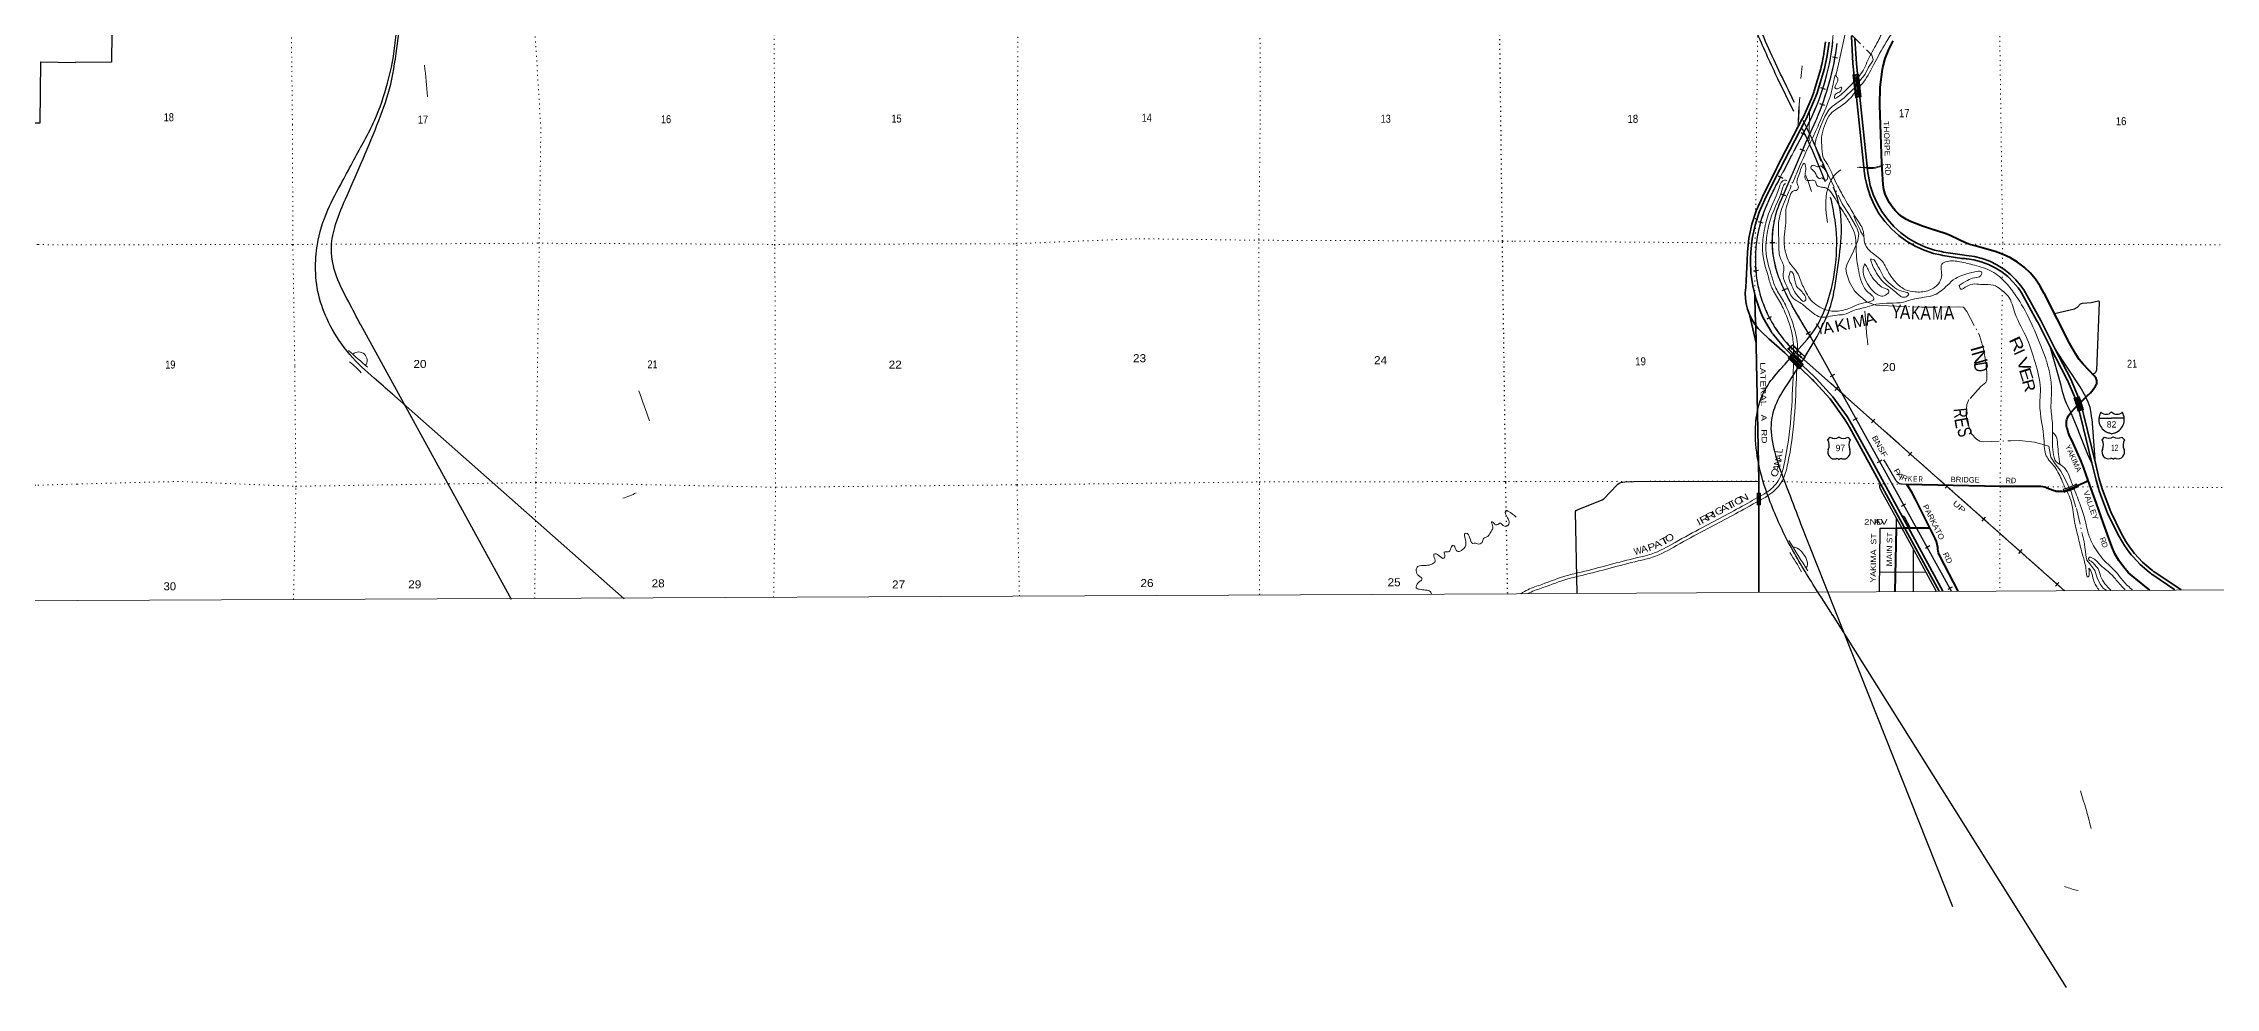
# Model space of a CAD drawing. Header units: feet. Extents: x -6 to 252658, y -374658 to -170635.
# Drawn here: x 93999 to 141672, y -374658 to -353948 of the extents above; entities that cross this region are included whole.
import ezdxf
from ezdxf.enums import TextEntityAlignment as Align

# ---------------------------------------------------------------- set-up
doc = ezdxf.new("R2010")
doc.units = ezdxf.units.FT
doc.header["$LTSCALE"] = 70
doc.header["$PDMODE"] = 32
doc.header["$PDSIZE"] = 35
for name, pattern in [('DOT_DASHED', [7.7, 5, -1.2, 0.3, -1.2]), ('DOTTED', [1.5, 0.3, -1.2]), ('LONG_DASHED', [7.5, 6, -1.5])]:
    doc.linetypes.add(name, pattern=pattern)
for name, color, linetype, lineweight in [('15', 7, 'Continuous', 25), ('16', 7, 'Continuous', 25), ('18', 7, 'Continuous', 35), ('19', 7, 'Continuous', 25), ('20', 7, 'Continuous', 35), ('26', 7, 'Continuous', 40), ('27', 7, 'Continuous', 13), ('29', 7, 'Continuous', 25), ('30', 7, 'Continuous', 13), ('34', 7, 'Continuous', 25), ('39', 7, 'Continuous', 13), ('4', 7, 'Continuous', 13), ('44', 7, 'DOT_DASHED', 13), ('55', 7, 'Continuous', 13), ('56', 7, 'Continuous', 13), ('57', 7, 'Continuous', 13), ('58', 7, 'Continuous', 13), ('6', 7, 'DOTTED', 25), ('61', 7, 'Continuous', 13), ('63', 7, 'Continuous', 25), ('7', 7, 'DOTTED', 13)]:
    doc.layers.add(name, color=color, linetype=linetype, lineweight=lineweight)
doc.layers.add('41', color=7, linetype='Continuous')

msp = doc.modelspace()

# ---------------------------------------------------------------- linework, layer by layer
at = {"layer": '15'}
for p, q in [((139113.58, -362164.32), (139389.99, -362164.32)), ((139386.29, -362032.85), (139389.19, -362029.94)), ((139392.36, -362032.32), (139388.93, -362029.94)), ((139389.99, -362509.9), (139326.1, -362491.94)), ((139389.46, -362510.16), (139453.09, -362491.42))]:
    msp.add_line(p, q, dxfattribs=at)
msp.add_lwpolyline([(139665.35, -362164.32), (139389.46, -362164.32), (139389.99, -362164.32)], dxfattribs=at)
for centre, radius, start, end in [((139416.21, -362199.42), 306.13, 148.44432, 254.43374), ((139267.61, -361916.82), 165.66, 227.34261, 315.81164), ((139511.3, -361916.82), 165.66, 224.18846, 312.69397), ((139362.7, -362199.42), 306.13, 283.08087, 31.6248)]:
    msp.add_arc(centre, radius, start, end, dxfattribs=at)
at = {"layer": '16'}
for p, q in [((133163.92, -362645.93), (133215.23, -362587.17)), ((133406.99, -362581.2), (133406.71, -362581.4)), ((133599.08, -362587.08), (133650.47, -362645.93)), ((139182.97, -362642.29), (139234.28, -362583.53)), ((139426.04, -362577.56), (139425.76, -362577.76)), ((139618.13, -362583.44), (139669.52, -362642.29))]:
    msp.add_line(p, q, dxfattribs=at)
for centre, radius, start, end in [((132970.94, -362756.56), 222.05, 332.97043, 29.75871), ((133306.31, -362429.51), 182.07, 239.97227, 303.45418), ((133508.09, -362430.01), 181.52, 236.33975, 300.08743), ((133508.08, -362429.51), 182.07, 236.54582, 236.59441), ((133843.44, -362756.56), 222.05, 150.24129, 207.02957), ((138989.99, -362752.92), 222.05, 332.97043, 29.75871), ((139325.36, -362425.87), 182.07, 239.97227, 303.45418), ((139527.14, -362426.37), 181.52, 236.33975, 300.08743), ((139527.13, -362425.87), 182.07, 236.54582, 236.59441), ((139862.49, -362752.92), 222.05, 150.24129, 207.02957), ((133310.13, -362911.46), 151.42, 159.09177, 283.81923), ((133504.25, -362911.46), 151.42, 256.18077, 20.90823), ((139329.18, -362907.82), 151.42, 159.09177, 283.81923), ((139523.3, -362907.82), 151.42, 256.18077, 20.90823)]:
    msp.add_arc(centre, radius, start, end, dxfattribs=at)
for centre, major_axis, start_param, end_param in [((133365.47, -363110.28), (-19.56, 51.67), 4.95877769, 6.28318531), ((133448.92, -363110.28), (19.56, 51.67), 0, 1.32637542), ((139384.52, -363106.64), (-19.56, 51.67), 4.95877769, 6.28318531), ((139467.97, -363106.64), (19.56, 51.67), 0, 1.32637542)]:
    msp.add_ellipse(centre, major_axis=major_axis, ratio=0.929097, start_param=start_param, end_param=end_param, dxfattribs=at)
at = {"layer": '18'}
for points in [[(138043.63, -360599.15), (137778.83, -360079.71), (137766.06, -360054.66), (137752.18, -360029.71), (137412.17, -359418.7), (137398.63, -359394.36), (137380.71, -359368.7), (137340.17, -359310.64), (137232.35, -359181.02), (137111.58, -359063.39), (136979.16, -358959.02), (136836.57, -358869.07), (136685.35, -358794.52), (136527.16, -358736.18), (136363.75, -358694.69), (136221.89, -358674.13), (136196.79, -358670.5), (136171.89, -358668.24), (136101.71, -358661.88), (135687.86, -358597.57), (135663.86, -358593.84), (135637.86, -358588.02), (135484.2, -358553.58), (135277.82, -358485.76), (135079.65, -358396.74), (134891.88, -358287.49), (134716.56, -358159.22), (134555.61, -358013.32), (134410.79, -357851.39), (134283.69, -357675.22), (134175.7, -357486.72), (134088, -357287.97), (134021.56, -357081.14), (133982.33, -356893.5), (133977.11, -356868.53), (133972.88, -356843.5), (133965.01, -356796.87), (133790.63, -355131.31), (133713.05, -354390.3), (133678.12, -353790.22)], [(138154.83, -360652.17), (137833.3, -360021.42), (137461.97, -359354.14), (137400.26, -359265.76), (137287.42, -359130.11), (137161.02, -359007), (137022.44, -358897.77), (136873.21, -358803.63), (136714.95, -358725.6), (136549.4, -358664.55), (136378.38, -358621.13), (136203.75, -358595.83), (136109.33, -358587.27), (135703.24, -358524.17), (135678.39, -358520.31), (135653.24, -358514.68), (135503.85, -358481.2), (135304.93, -358415.83), (135113.93, -358330.03), (134932.94, -358224.73), (134763.96, -358101.09), (134608.82, -357960.46), (134469.23, -357804.39), (134346.72, -357634.58), (134242.63, -357452.9), (134158.11, -357261.33), (134094.07, -357061.97), (134051.22, -356857.02), (134039.36, -356786.72), (133865.26, -355123.84), (133787.82, -354384.21), (133756.55, -353846.89)], [(138954.35, -363144.53), (138705.5, -362125.69), (138699.38, -362100.59), (138693.04, -362075.69), (138676.33, -362010.06), (138638.82, -361867.2), (138573.71, -361689.54), (138436.55, -361373.65), (138425.71, -361348.67), (138412.95, -361323.65), (138043.63, -360599.15)], [(139041.61, -363185.71), (138772.32, -362083.15), (138748.72, -361990.43), (138702.69, -361837.84), (138643.98, -361663.31), (138492.84, -361315.22), (138154.83, -360652.17)], [(140775.99, -365933.69), (140291.85, -365604.91), (140266.99, -365588.04), (140241.85, -365569.12), (140212.71, -365547.19), (140015.63, -365377.43), (139860.91, -365213.01), (139837.8, -365188.45), (139817.65, -365163.01), (139735.4, -365059.2), (139656.65, -364935.89), (139640.69, -364910.89), (139626.01, -364885.89), (139533.25, -364727.95), (139300.47, -364254.93), (139127.47, -363784.78), (139118.37, -363760.05), (139110.7, -363734.78), (139048.2, -363528.8), (138954.35, -363144.53)], [(140917.91, -365932.81), (140336.35, -365544.26), (140311.47, -365527.65), (140286.35, -365508.75), (140258.61, -365487.88), (140067.49, -365323.25), (139894.62, -365139.54), (139796.41, -365015.57), (139705.92, -364873.89), (139598.72, -364691.35), (139369.41, -364225.38), (139190.06, -363738), (139120.57, -363509), (139041.61, -363185.71)]]:
    msp.add_lwpolyline(points, dxfattribs=at)
at = {"layer": '19'}
for points in [[(138496.73, -362040.77), (138495.02, -362037.31), (138399.54, -361843.95), (138368.95, -361770.94), (138316.25, -361611.73), (138280.47, -361447.88), (138056.65, -360649.15), (138043.63, -360599.15)], [(138827.51, -361706.55), (138824.77, -361700.59), (138701.35, -361483.24), (138160.84, -360661.3), (138154.83, -360652.17)], [(139041.61, -363185.71), (139039.44, -363159.14), (138959.77, -362182.75), (138959.58, -362179.79), (138944.94, -362055.34), (138917.36, -361933.1), (138877.16, -361814.42), (138827.51, -361706.55)], [(138954.35, -363144.53), (138929.91, -363094.53), (138869.35, -362967.79), (138680.19, -362489.08), (138657.72, -362424.75), (138509.85, -362072.06), (138496.73, -362040.77)]]:
    msp.add_lwpolyline(points, dxfattribs=at)
at = {"layer": '20'}
for p, q in [((134930.14, -364576.48), (134131.61, -363113.34)), ((135687.61, -365964.31), (134930.14, -364576.48))]:
    msp.add_line(p, q, dxfattribs=at)
for points in [[(131634.85, -360200.37), (131632.98, -360198.4), (131558.55, -360102.87), (131494.5, -360000.09), (131441.55, -359891.17), (131400.28, -359777.31), (131371.13, -359659.76), (131354.43, -359539.81), (131350.36, -359418.77), (131358.96, -359297.97), (131391.12, -358700.4), (131395.23, -358525.39), (131427.79, -358217.69), (131492.34, -357915.08), (131588.17, -357620.88), (131702.69, -357364.15), (131714.26, -357338.22), (131726.17, -357314.15), (132027.47, -356705.15), (132051.74, -356658.3), (132053.38, -356655.15), (132593.45, -355618.61), (132606.46, -355593.64), (132617.59, -355568.61), (132802.47, -355153.05), (132844.34, -355038.35), (132853.67, -355012.81), (132861.42, -354988.35), (133004.98, -354504.05), (133012.88, -354477.4), (133017.82, -354454.05), (133027.39, -354408.87), (133067.67, -354218.66), (133072.98, -354193.59), (133076.59, -354168.66), (133113.51, -353913.65)], [(134131.61, -363113.34), (133689.66, -362303.55), (133583.65, -362133.14), (133268.19, -361699.03), (132909.07, -361300.28), (132871.08, -361262.6), (132606.68, -361009.66), (132199.81, -360611.29), (131980.24, -360347.51), (131959.46, -360322.54), (131936.24, -360293.84), (131908.87, -360254.71), (131802.88, -360071.09), (131730.96, -359935.84), (131678.62, -359814.05), (131581.92, -359545.42), (131513.82, -359268.16), (131475.08, -358985.3), (131466.9, -358724.94), (131466.12, -358699.94), (131466.71, -358674.94), (131470.13, -358529.36), (131501.86, -358229.48), (131564.77, -357934.55), (131658.17, -357647.81), (131781.02, -357372.41), (132103.3, -356721.02), (132106.98, -356714.58), (132660.28, -355652.64), (132673.34, -355627.57), (132684.43, -355602.64), (132872.5, -355179.9), (132924.33, -355037.94), (132927.39, -355029.31), (133085.9, -354494.59), (133146.53, -354208.28), (133188.2, -353920.5)], [(135602.42, -365964.81), (133637.47, -362364.48), (133624.77, -362341.2), (133608.15, -362314.48), (133520.76, -362173.99), (133209.91, -361746.24), (132878.56, -361378.32), (132856.05, -361353.34), (132831.04, -361328.52), (132818.75, -361316.33), (132555.47, -361064.47), (132216.1, -360737.18), (131870.61, -360425.12), (131703.21, -360272.52), (131634.85, -360200.37)]]:
    msp.add_lwpolyline(points, dxfattribs=at)
at = {"layer": '26', "lineweight": 35}
msp.add_line((131589.05, -360519.5), (131441.55, -359891.17), dxfattribs=at)
at = {"layer": '26'}
for p, q in [((134641.96, -365972.17), (134665.44, -364577.12)), ((134665.44, -364577.12), (134844.82, -364576.68)), ((134844.82, -364576.68), (134930.14, -364576.48))]:
    msp.add_line(p, q, dxfattribs=at)
for points in [[(138827.51, -361706.55), (138863.41, -361672.97), (138929.47, -361609.11), (138988.49, -361538.69), (139039.83, -361462.49), (139053.62, -361438.68), (139057.76, -361429.41), (139063.18, -361413.9), (139066.94, -361397.91), (139069.01, -361381.61), (139069.37, -361365.18), (139068, -361348.81), (139064.94, -361332.66), (139060.2, -361316.93), (139053.84, -361301.78), (139052.25, -361298.88), (139036.59, -361273.9), (139013.1, -361248.88), (138762.4, -360981.8), (138678.59, -360881.32), (138601.56, -360767.06), (138468.7, -360525.45), (137924.47, -359457), (137911.7, -359429.68), (137824.82, -359270), (137721.72, -359120.28), (137603.54, -358982.15), (137471.56, -358857.13), (137327.24, -358746.59), (137172.15, -358651.74), (137008.01, -358573.63), (136836.59, -358513.1), (136393.61, -358387.61), (136280.33, -358358.5), (136167.17, -358316.61), (136059.02, -358263.12), (136043.42, -358254.5), (135831.49, -358152.59), (135739.77, -358116.16), (135412.28, -358011.04), (135242.34, -357958.4), (134974.05, -357849.72), (134885.51, -357806.13), (134796.38, -357750.38), (134713.57, -357685.62), (134637.98, -357612.56), (134570.44, -357532), (134511.69, -357444.82), (134462.38, -357351.98), (134423.04, -357254.49), (134394.11, -357153.42), (134375.9, -357049.88), (134345.91, -356581.54), (134302.35, -355304.05), (134312.35, -354904.81), (134363.44, -354512.06), (134370.1, -354478.61), (134423.86, -354274.45), (134498.66, -354077.03), (134593.69, -353888.51)], [(138671.11, -361854.98), (138720.96, -361805.96), (138827.51, -361706.55)], [(138878.62, -363537.09), (138771.83, -363240.23), (138723.09, -363109.55), (138517.39, -362653.76), (138472.53, -362566.21), (138437.06, -362474.44), (138411.38, -362379.48), (138410.28, -362374.27), (138402.62, -362339.95), (138398.59, -362305.02), (138398.24, -362269.86), (138401.56, -362234.86), (138408.52, -362200.39), (138419.05, -362166.84), (138426.5, -362148.51), (138437.69, -362124.68), (138451.31, -362102.15), (138462.55, -362087.31), (138496.73, -362040.77)], [(138496.73, -362040.77), (138510.23, -362027.82), (138671.11, -361854.98)], [(135400.37, -364575.33), (135083.27, -363945.47), (135004.99, -363792), (134911.11, -363647.55), (134910.64, -363646.92), (134891.3, -363620.87)], [(138298.88, -363773.33), (138289.31, -363774.79), (138249.91, -363778.21), (138210.37, -363777.5), (138171.13, -363772.66), (138157.6, -363769.53), (138132.66, -363763.75), (138107.6, -363753.98), (137969.95, -363700.27), (137962.14, -363697.1), (137921.22, -363683.42), (137879.1, -363674.09), (137836.23, -363669.22), (137793.09, -363668.86), (136941.5, -363665.55), (134891.3, -363620.87)], [(138298.89, -363773.35), (138352.53, -363758.2), (138475.08, -363715.02), (138643.2, -363641.37), (138659.42, -363634.19), (138850.54, -363549.52), (138878.62, -363537.09)], [(140227.81, -365937.04), (139882.3, -365666.13), (139763.91, -365558.08), (139649.72, -365430.38), (139549.49, -365291.45), (139464.34, -365142.81), (139395.19, -364986.08), (139212.29, -364479.29), (139059.52, -364039.99), (138878.62, -363537.09)], [(134930.14, -364576.48), (135370.67, -364575.4), (135400.37, -364575.33)], [(136020.39, -365962.34), (135620.05, -365190.93), (135606.97, -365163.82), (135592.34, -365124.86), (135581.85, -365084.57), (135575.64, -365043.41), (135573.76, -365001.83), (135562.46, -364936.18), (135544.19, -364871.35), (135519.25, -364808.79), (135487.9, -364749.19), (135400.37, -364575.33)]]:
    msp.add_lwpolyline(points, dxfattribs=at)
at = {"layer": '26', "lineweight": 35}
for points in [[(131579.78, -360130.12), (131570.65, -359898.66), (131561.88, -359463.81)], [(131646.3, -365987.84), (131645.57, -363813), (131645.49, -363539.24), (131590.2, -360575.54), (131588.89, -360519.5), (131579.78, -360130.12)]]:
    msp.add_lwpolyline(points, dxfattribs=at)
at = {"layer": '29'}
for p, q in [((134665.44, -364577.12), (134668.94, -364369.33)), ((135545.72, -365967.22), (134782.8, -364576.83)), ((135045.58, -365969.96), (135042.6, -365050.31)), ((134299.83, -365549.09), (135308.66, -365535.19))]:
    msp.add_line(p, q, dxfattribs=at)
for points in [[(103268.82, -344780.93), (103289.59, -347139.49), (103275.01, -347226.71), (103192.99, -347480.13), (103085.97, -347797.97), (103063.77, -347939.98), (103076.25, -348058.2), (103160.8, -348440.94), (103401.29, -349521.33), (103414.66, -349723.17), (103442.77, -350450.93), (103455.19, -353074.23), (97960.61, -353101.17), (95504.28, -353091.43), (95491.37, -354361), (94699.68, -354362.88)], [(88636.32, -355689.11), (93924.27, -355686.02), (93942.47, -354353.69), (94699.68, -354362.88)], [(138136.64, -359873.55), (138578.6, -359769.57), (138638.37, -359732.36), (138704.41, -359662.35), (138752.71, -359645.42), (138939.62, -359628.66), (139100.42, -359590.04), (139109.45, -359595.08), (139118.6, -359631.69), (139056.67, -361114.37), (139036.27, -361164.62), (139013.51, -361184.17), (138974.52, -361207.78)], [(134891.3, -363620.87), (134796.51, -363618.8), (134772.54, -363618.28), (134746.51, -363609.67), (134735.65, -363605.21), (134718.24, -363595.83), (134701.91, -363584.67), (134686.83, -363571.87), (134673.18, -363557.57), (134661.09, -363541.92), (134440.69, -363161.77), (134423.95, -363134.56), (134403.54, -363101.13), (134391.81, -363083.52)], [(127661.88, -366010.4), (127624.88, -364211.47), (127636.56, -364195.01), (127682.69, -364171.12), (128206.1, -363961.96), (128242.56, -363937.62), (128270, -363914.74), (128379.19, -363794.96), (128556.19, -363615.95), (128583.29, -363594.42), (128617.6, -363580.7), (128704.49, -363562.39), (128903.45, -363555.53), (131645.69, -363549.82)], [(134782.8, -364576.83), (134339.1, -363768.19), (134307.81, -363705.59), (134301.95, -363684.07), (134299.99, -363662.55), (134312.3, -363600.96)], [(134293.66, -365972.5), (134313.98, -364577.98), (134665.44, -364577.12)], [(134782.71, -364306.35), (134821.02, -364314.04), (134829.82, -364319.91), (134836.61, -364327.42), (134971.22, -364576.38)]]:
    msp.add_lwpolyline(points, dxfattribs=at)
at = {"layer": '34'}
for p, q in [((133374.15, -354266.88), (133265.19, -354247.84)), ((133093.44, -355310.01), (132989.33, -355272.67)), ((132655.55, -356306.85), (132553.82, -356263.41)), ((132236.86, -357293.94), (132135.14, -357250.5)), ((131998.41, -358319.85), (131887.82, -358321.64)), ((132255.29, -359328.2), (132155.2, -359375.26)), ((104273.07, -366147.64), (100963.73, -360123.58)), ((132780.06, -360271.01), (132685.83, -360328.93)), ((133306.91, -361207.55), (133210.14, -361261.12)), ((101641.97, -361627.99), (106746.49, -366128.63)), ((133805.08, -362166.6), (133708.3, -362220.17)), ((134343.99, -363090.85), (134247.22, -363144.42)), ((134867.8, -364052.66), (134771.03, -364106.23)), ((135908.01, -372887.13), (132572.72, -364486.74)), ((135399.14, -364969.91), (135302.37, -365023.48)), ((135889.48, -365872.23), (135792.71, -365925.8)), ((133256.7, -366477.37), (138393.86, -374657.54))]:
    msp.add_line(p, q, dxfattribs=at)
at = {"layer": '34', "lineweight": 13}
for p, q in [((132137.05, -357384.79), (132625.23, -356241.61)), ((135874.49, -365961.7), (132788.44, -360386.8))]:
    msp.add_line(p, q, dxfattribs=at)
at = {"layer": '34'}
msp.add_lwpolyline([(135875.35, -365963.22), (132787.48, -360387.36), (132664.04, -360186.55), (132528.91, -359955), (132482.6, -359878.52), (132430.89, -359790.62), (132380.54, -359701.45), (132332.06, -359610.77), (132284.9, -359520.12), (132239.33, -359428.73), (132195.66, -359335.83), (132180.59, -359303.96), (132160.58, -359259.95), (132141.44, -359216.01), (132123.02, -359171.57), (132105.61, -359126.59), (132088.79, -359081.73), (132072.7, -359036.4), (132057.61, -358990.51), (132043.12, -358944.75), (132029.43, -358898.78), (132016.73, -358852.25), (132014.19, -358842.59), (132004.8, -358804.91), (131996.18, -358767.37), (131987.98, -358729.66), (131980.58, -358691.57), (131973.98, -358653.64), (131967.98, -358615.46), (131962.47, -358577.29), (131957.78, -358538.77), (131953.67, -358500.47), (131950.37, -358461.83), (131947.66, -358423.41), (131945.55, -358384.72), (131944.23, -358346.18), (131943.61, -358307.59), (131943.47, -358269.01), (131944.25, -358230.28), (131945.52, -358191.58), (131947.57, -358153.02), (131950.11, -358114.49), (131953.64, -358076.01), (131957.67, -358037.55), (131962.28, -357999.32), (131967.6, -357961.04), (131973.69, -357922.89), (131980.48, -357884.69), (131987.65, -357846.8), (131995.81, -357808.95), (132004.56, -357771.35), (132013.79, -357733.76), (132023.71, -357696.61), (132034.51, -357659.31), (132045.7, -357622.32), (132057.76, -357585.69), (132070.12, -357549.17), (132083.45, -357512.69), (132097.27, -357476.74), (132111.66, -357441.03), (132126.76, -357405.24), (132136.04, -357384.36), (132624.22, -356241.16), (132682.35, -356119.72), (132791.69, -355884.21), (132896.14, -355644.98), (132917.03, -355597.63), (132958.42, -355498.73), (132997.88, -355399.51), (133036.53, -355299.2), (133072.73, -355198.3), (133107, -355097.11), (133139.91, -354994.53), (133170.63, -354892.18), (133200.24, -354789.27), (133227.69, -354685.24), (133252.92, -354581.46), (133276.53, -354476.83), (133298.76, -354372.19), (133318.8, -354266.41), (133337.19, -354161.17), (133353.4, -354054.79), (133367.94, -353948.94), (133368.1, -353947.74)], dxfattribs=at)
at = {"layer": '34', "lineweight": 13}
msp.add_lwpolyline([(132390.55, -360655.94), (132445.56, -360713.81), (138359.47, -365956.5)], dxfattribs=at)
for centre, radius, start, end in [((128020.34, -353334.44), 5276.49, 330.41722, 5.61105), ((127275.9, -353167.89), 6143.02, 336.21481, 352.70556), ((-187173.67, -189860.02), 360337.76, 332.37094, 332.55487), ((119192.58, -349754.92), 14916.88, 334.2239, 336.74101), ((136846.35, -359608.08), 5455.17, 151.02012, 158.06361), ((134157.44, -358287.43), 2212.85, 155.9264, 194.78009), ((134575.5, -358686.27), 3004.37, 158.19217, 189.12151), ((134679.41, -358141.91), 2754.69, 194.93721, 205.67344), ((134294.65, -358708.46), 2723.65, 189.59718, 225.64527), ((137518.62, -356870.13), 5865.2, 204.85446, 211.72644), ((145805.09, -352308.65), 15319.58, 209.9395, 211.82379)]:
    msp.add_arc(centre, radius, start, end, dxfattribs=at)
at = {"layer": '34', "linetype": 'DOTTED', "lineweight": 100}
for centre, radius, start, end in [((134346.69, -358759.9), 2724.3, 222.51871, 230.98955), ((133497.56, -359642.23), 1503.19, 221.35442, 232.01239)]:
    msp.add_arc(centre, radius, start, end, dxfattribs=at)
at = {"layer": '34', "lineweight": 13}
for centre, major_axis, ratio, start_param, end_param in [((110316.55, -350086.67), (9106.77, -11045.03), 0.999794, 4.85628498, 4.89524204), ((100913.55, -360903.17), (120.11, -145.63), 0.999794, 0.22707126, 3.17548588), ((141956.83, -361245.47), (11827.87, -16647.62), 0.491727, 4.5819947, 4.62095327), ((132523.48, -365227.72), (156, -219.53), 0.491718, 6.23603805, 9.18444971)]:
    msp.add_ellipse(centre, major_axis=major_axis, ratio=ratio, start_param=start_param, end_param=end_param, dxfattribs=at)
at = {"layer": '34'}
for points in [[(132417.7, -355443.38), (132095.59, -354787.83), (131649.93, -353807.73), (131317.81, -352992.22), (130992.51, -352067.65), (130690.54, -351085.73)], [(132429.99, -355243.56), (132164.48, -354696.9), (131595.91, -353423.62), (131235.14, -352355.96), (130901.01, -351167.33)], [(100963.73, -360123.58), (100698.91, -359618.45), (100398.72, -358965.19), (100319.55, -358408.17), (100411.15, -357921.78), (100663.45, -357281.41), (101014.32, -356475.59), (101360.86, -355635.7), (101621.77, -354840.74), (101767.67, -353946.55), (101859.63, -353060.86), (101687.6, -352197.7), (101683.34, -352191.19)], [(101660.1, -361639.86), (101258.64, -361292.51), (100723.49, -360769.85), (100293.34, -360131.85), (100059.79, -359544.17), (99971.96, -358915), (100010.91, -358360.89), (100240.09, -357600.36), (100556.59, -356977.44), (100814.4, -356499.52), (101262.82, -355638.62), (101551.5, -354817.32), (101726.98, -353872.69), (101728.62, -352961.77), (101622.54, -352462.29)], [(133168.5, -356840.38), (132738.04, -355877.79), (132619.81, -355634.37)], [(133112.85, -356984.98), (132622.07, -355859.33), (132601.27, -355817.01)], [(133274.94, -366502.32), (132870.91, -365865.56), (132332.25, -364957.29), (131898.94, -364009.98), (131663.3, -363255.08), (131574.06, -362564.23), (131612.37, -362039.94), (131841.55, -361447.45), (132158.72, -361055.35), (132417.1, -360765.36), (132866.49, -360231.41), (133155.39, -359621.4), (133330.31, -358806.5), (133330.57, -357899.46), (133223.19, -357324.71)], [(132572.72, -364486.74), (132305.79, -363791.51), (132003.07, -362923.01), (131922.65, -362310.36), (132013.98, -361891.69), (132266.59, -361435.74), (132618, -360886.13), (132965.02, -360299.43), (133226.04, -359695.58), (133371.32, -358909.58), (133462.4, -358093.04), (133288.17, -357107.98), (133283.89, -357098.4)]]:
    msp.add_spline(points, degree=3, dxfattribs=at)
at = {"layer": '39'}
for p, q in [((133351.61, -354673), (133339.37, -354653.62)), ((132344.53, -357065), (132358.34, -357076.13)), ((132374.09, -357000.49), (132387.16, -357010.11)), ((132408.82, -360570.19), (132409.73, -360967.92)), ((132495.9, -360660.99), (132482.36, -361034.77))]:
    msp.add_line(p, q, dxfattribs=at)
msp.add_lwpolyline([(133675.7, -353133.62), (133395.72, -354398.83), (133339.37, -354653.62)], dxfattribs=at)
for points in [[(134431.06, -353529.93), (134405.36, -353589.39), (134263.37, -353897.98), (134061.72, -354271.36), (133881.96, -354622.46), (133725.88, -354796.7)], [(134678.08, -353581.02), (134477.71, -353861.98), (134196.82, -354362.61), (133941.51, -354798.73), (133753.61, -355024.52)], [(133338.52, -354652.28), (133336.61, -354649.26), (133301.12, -354727.91), (133225.57, -355068.07), (132974.81, -355694.96), (132862.59, -355942.61), (132548.66, -356628.01), (132430.64, -356910.49), (132387.16, -357010.11)], [(133726.12, -354796.39), (133675.17, -354853.26), (133517.94, -355009.3), (133372.45, -355127.07), (133312.49, -355153.7), (133308.13, -355109.54), (133375.72, -355032.62), (133447.54, -354983.79), (133463, -354909.33), (133377, -354940.2), (133326.8, -354932.6), (133352.02, -354823.9), (133383.32, -354723.18), (133351.61, -354673)], [(133753.61, -355024.52), (133633.56, -355173.04), (133368.38, -355374.2), (133216.9, -355496.04), (133108.17, -355697.87), (133035.77, -355929.52), (133032.34, -356259.01), (133074.19, -356479.63), (133161.48, -356611.47), (133271.59, -356841.54), (133363.46, -357045.66), (133518.12, -357329.6), (133841.26, -357867.21), (133922.62, -358011.15), (133951.74, -358143.49), (133967.09, -358310.1), (134078.83, -358491.95), (134191.89, -358585.39), (134337.26, -358706.69), (134485.61, -358952.5), (134662.04, -359198.08), (134869.83, -359350.98), (135068.76, -359397.48), (135353.37, -359370.92), (135590.85, -359218.21), (135659.82, -359060.92), (135648.59, -358908.34), (135663.7, -358789.68), (135777.55, -358728.44), (136060.44, -358738.05), (136381.93, -358811.62), (136762.1, -358948.98), (137072.98, -359203.44), (137289.78, -359480.81), (137846.13, -360599.01), (137956.8, -360899.39), (138025.04, -361159.96), (138071.92, -361511.12), (138059.25, -361941.14), (138092.32, -362320.54), (138091.17, -362684.16), (138105, -362913.06), (138176.88, -363127.39), (138318.06, -363226.62), (138511.36, -363576.52), (138537.71, -363644.98)], [(132517.39, -357091.11), (132484.48, -356986.93), (132525.44, -356839.93), (132584.24, -356664.65), (132645.72, -356575.73), (132672.3, -356639.78), (132665.46, -356790.51), (132682.67, -356939.02), (132811.12, -356949.97), (132889.5, -356969.38), (132910.12, -357041.53), (132990.77, -357095.07), (133095.19, -357110.25), (133181.8, -357155.71), (133291.25, -357301.41), (133413.13, -357497.24), (133530.93, -357683.05), (133677.43, -357948.98), (133761.32, -358159.19), (133781.14, -358384.02), (133788.6, -358568.78), (133818.72, -358827.67), (133864.66, -359058.3), (133950.68, -359284.56), (134039.85, -359402.32), (134136.75, -359481.84), (134169.25, -359533.8), (133907.4, -359648.55), (133693.45, -359732.76), (133385.23, -359817.78), (133120.27, -359791.93), (132943.07, -359703.06), (132791.65, -359577.8), (132692.15, -359421.96), (132565.67, -359151.85), (132483.99, -358967.73), (132342.21, -358792.17), (132254.46, -358600.06), (132204.16, -358325.28), (132220.17, -358065.99), (132242.28, -357816.69), (132240.49, -357587.69), (132308.95, -357366.12), (132429.79, -357174.23), (132469.88, -357171.88), (132517.39, -357091.11)], [(132260.49, -356954.39), (132227.41, -356944.95), (132163.44, -356971.62), (132100.21, -357092.7), (131799.53, -357882.78), (131757.18, -358108.14), (131726.08, -358490.11), (131848.77, -359043.51), (131935.09, -359307.94), (132099.83, -359597.82), (132252.81, -359921.95), (132363.73, -360254.47), (132408.82, -360570.19)], [(132237.71, -357025.88), (132232.06, -357024.27), (132217.36, -357030.4), (132168.73, -357123.5), (131872, -357903.21), (131831.61, -358118.14), (131801.75, -358484.92), (131921.2, -359023.71), (132004.04, -359277.47), (132166.44, -359563.24), (132322.54, -359893.98), (132437.02, -360237.16), (132496.23, -360651.78), (132495.9, -360660.99)], [(133005.18, -356630.89), (132927.13, -356653.66), (132866.73, -356624.05), (132814.62, -356628.51), (132786.81, -356662.91), (132831.43, -356726.81), (132886.04, -356784.59), (132926.85, -356872.64), (132993.35, -356912.24), (133029.34, -356897.87), (133097.88, -356941.47), (133145.97, -356935.03), (133157.72, -356898.77), (133153.06, -356816.45), (133124.44, -356748.39), (133077.84, -356688.52), (133005.18, -356630.89)], [(132358.34, -357076.13), (132324.23, -357154.27), (132146.23, -357585.73), (132082.26, -357872.31), (132087.85, -358328.29), (132114.32, -358633.41), (132198.46, -358875.77), (132179.73, -359044.68), (132263.77, -359274.98), (132412.34, -359548.92), (132521.17, -359614.28), (132729.01, -359773.2), (133047.34, -359955.28), (133159.58, -359944.27), (133369.88, -359906.3), (133516.2, -359892.99), (133708.12, -359812.99), (134028.37, -359727.86), (134222.47, -359669.94), (134821.8, -359620.59), (135041.91, -359554.41), (135496.51, -359464.11), (135787.67, -359250.67), (135961.01, -359102.52), (136122.89, -359028.81), (136321.02, -358972.86), (136539.7, -358979.02), (136520.13, -359041.46), (136380.08, -359086.86), (136226.09, -359144.44), (136044.45, -359256.49)], [(132345.39, -358940.8), (132306.41, -359085.77), (132353.61, -359221.97), (132431.12, -359386.04), (132546.64, -359537.72), (132637.43, -359605.24), (132677.26, -359568.74), (132636.21, -359450.57), (132551.17, -359348.84), (132476.38, -359275.16), (132447.54, -359178.98), (132414.35, -359038.64), (132373.62, -358960.64), (132345.39, -358940.8)], [(133968.79, -358782.18), (133935.66, -358905.01), (133981.49, -359121.58), (134091.27, -359309.47), (134238.77, -359446.81), (134339.38, -359488.13), (134457.43, -359450.96), (134502.99, -359378.24), (134386.13, -359310.95), (134259.03, -359217.62), (134137.59, -359078.04), (134066.42, -358954.1), (134023.56, -358860.05), (133989.05, -358808.12), (133968.79, -358782.18)], [(134096.35, -358678.63), (134131.31, -358788.81), (134233.14, -358984.81), (134348.73, -359146.54), (134576.9, -359339.44), (134730.37, -359470.71), (134800.89, -359512.29), (134905.03, -359491.3), (134936.77, -359446.83), (134832.04, -359391.48), (134673.15, -359336.6), (134503.59, -359199.45), (134394.36, -359081.86), (134302.72, -358905.87), (134221.39, -358765.94), (134160.57, -358684.1), (134096.35, -358678.63)], [(136044.45, -359256.49), (136081.18, -359336.53), (136217.04, -359269.07), (136557.76, -359236), (136792.54, -359250.05), (136965.82, -359349), (137119.38, -359492.32), (137268.68, -359858.67), (137537.98, -360436.93), (137712.49, -360949.71), (137827.24, -361513.23), (137815.82, -361846.8), (137906.48, -362663.65), (137955.18, -362990.69), (138141.65, -363238.19), (138304.54, -363548.16), (138376.61, -363707.89)], [(132409.73, -360967.92), (132402.91, -361156.14), (132209.93, -363144.61), (132072.63, -363539.54), (131801.95, -363807.05), (131604.88, -363918.34)], [(132482.36, -361034.77), (132477.78, -361161.12), (132283.71, -363160.77), (132137.75, -363580.63), (131847.55, -363867.43), (131607.81, -364002.82)], [(138098.97, -362479.61), (138174.52, -362570.94), (138205.91, -362737.41), (138253.48, -363177.75)], [(138566.98, -363717.79), (138707.92, -364087.1), (138814.93, -364431.71), (138889.51, -364734.41), (138993.61, -364964.54), (139251.07, -365311.88), (139491.6, -365546.86), (139647.6, -365744.4), (139851.74, -365940.43)], [(126321.37, -364337.83), (126142.2, -364205.7), (126095.96, -364192.03), (126082.27, -364232.33), (126133.42, -364350.46), (126164.55, -364472.77), (126116.99, -364539.49), (126012.35, -364498.18), (125953.94, -364468.53), (125920.1, -364498.96), (125868.02, -364505.43), (125817.47, -364457.63), (125781.24, -364441.86), (125783.4, -364459.93), (125808.48, -364578.27), (125755.18, -364677.19), (125699.74, -364760.05), (125605.9, -364809.07), (125574.54, -364893.73), (125474.53, -364924.72), (125430.27, -364909.02), (125372.15, -364913.54), (125304.98, -364797.55), (125225.85, -364691.72), (125203.83, -364695.93), (125204.86, -364816.49), (125200.35, -364991.35), (125146.71, -365050.08), (125042.77, -365091.15), (124998.31, -365051.34), (124939.36, -364959.4), (124915.4, -364971.66), (124881.93, -365044.29), (124836.27, -365098.93), (124740.05, -365103.76), (124756.92, -365200.08), (124733.2, -365240.47), (124632.45, -365185.06), (124515.85, -365151.88), (124514.19, -365192.09), (124545.25, -365306.36), (124469.57, -365367.29), (124347.5, -365398.47), (124161.21, -365424.16), (124129.64, -365484.71), (124156.71, -365601.03), (124215.26, -365646.75), (124255.77, -365692.63), (124210.09, -365745.26), (124134.7, -365840.35), (124125.07, -365886.65), (124199.56, -365920.18), (124326.05, -365937.19), (124410.42, -365952.55), (124446.81, -365986.4), (124460.14, -366027.95)], [(131604.88, -363918.34), (131404.57, -364031.45), (130413.91, -364564.31), (129808.75, -364892.95), (129287.26, -365148.56), (128983.01, -365227.52), (127747.94, -365543.51), (127437.66, -365620.51), (126883.59, -365814.12), (126579.64, -365931.24), (126425.88, -366017.82)], [(131607.81, -364002.82), (131440.78, -364097.14), (130449.57, -364630.29), (129843.17, -364959.61), (129313.45, -365219.25), (129001.73, -365300.15), (127766.27, -365616.24), (127459.11, -365692.46), (126909.45, -365884.53), (126611.67, -365999.27), (126579.45, -366016.22)], [(138412.26, -363779.28), (138492.34, -363964.4), (138567.86, -364385.62), (138653.09, -364766.58), (138752.47, -365161.48), (138820.91, -365448.17), (138876.64, -365648.58), (138896.38, -365608.23), (138893.19, -365457.59), (138935.8, -365519.5), (138991.46, -365711.88), (139048.64, -365841.97), (139118.19, -365945.36)], [(139374.25, -365943.1), (139244.89, -365802.11), (139149.31, -365634.18), (139093.89, -365473.94), (139029.08, -365394.15), (138938.12, -365304.53), (138883.64, -365262.81), (138895.38, -365226.55), (138957.59, -365230.03), (139137.32, -365385.18), (139331.14, -365546.23), (139490.94, -365717.62), (139689.34, -365941.2)]]:
    msp.add_spline(points, degree=3, dxfattribs=at)
at = {"layer": '4'}
msp.add_lwpolyline([(0, -183308.59), (31331.08, -183287.03), (62662.1, -183222.4), (93993, -183114.66), (125323.73, -182963.82), (156654.22, -182769.89), (187984.4, -182532.85), (219314.24, -182252.73), (250643.68, -181929.51), (252658.04, -364975.08), (221076.83, -365300.9), (189495.2, -365583.27), (157911.89, -365844.7), (126330.92, -366017.71), (94748.41, -366169.75), (63165.7, -366278.36), (31582.88, -366343.53), (0, -366365.25)], close=True, dxfattribs=at)
at = {"layer": '44'}
for points in [[(133675.7, -353133.62), (133817.13, -353163.21), (133847.21, -353330.88), (133748.37, -353588.18), (133627.83, -353709.72), (134124.08, -354203.67), (134159.3, -354301.26), (134149.24, -354331.3)], [(134149.24, -354331.3), (134056.95, -354470.1), (133978.31, -354618.12), (133731.13, -354932.9), (133517.52, -355143.48), (133254.58, -355333.88), (133180.67, -355405.74), (133093.54, -355553.1), (133004.9, -355752.03), (132905.35, -356032.76), (132881.01, -356130.19), (132880.49, -356207.7), (133037.44, -356603.85), (133149.72, -356787.85), (133479.3, -357462.38), (133617.86, -357675.98), (133800.81, -357990.71), (133838.82, -358121.92), (133818.22, -358266.57), (133707.55, -358538.02), (133586.5, -358779.6), (133559.8, -358880.74), (133571.04, -358985.67), (133635.47, -359181.09), (133747.06, -359375.39), (133845.09, -359468.56), (134027.02, -359620.34), (134218.93, -359686.42), (134496.17, -359702.51), (135220.74, -359731.5), (135702.93, -359735.49), (136020.3, -359727.65), (136143.07, -359736.01), (136210.24, -359829.2), (136492.78, -360351.82), (136576.44, -360645.76), (136628.12, -360942.29), (136651.34, -361162.9), (136655.08, -361324.03), (136629.61, -361386.39), (136516.69, -361475.82), (136260.14, -361761.09), (136211.29, -361867.4), (136197.69, -362049.95), (136215.04, -362223.4), (136313.42, -362510.63), (136424.76, -362628.12), (136499.66, -362673.09), (136571.68, -362687.46), (137175.54, -362661.93), (137368.51, -362658.1), (137698.06, -362691.43), (138009.24, -362779.58), (138059.48, -363025.35), (138153.1, -363171.49), (138272.94, -363328.88), (138362.83, -363490.02), (138505.82, -363785.66), (138618.39, -364152.36), (138785.42, -364878.48), (138831.89, -365215.7), (138848.74, -365281.28), (138908.66, -365361.84), (139021.01, -365507.99), (139075.32, -365669.13), (139138.98, -365807.78), (139206.09, -365893.51), (139269.76, -365943.41)]]:
    msp.add_lwpolyline(points, dxfattribs=at)
at = {"layer": '55'}
for p, q in [((133711.99, -354636.07), (133835.3, -354620.91)), ((133767.02, -354637.37), (133720.35, -354643.1)), ((133828.38, -354629.82), (133782.9, -354635.41)), ((133891.27, -355119.23), (133767.12, -355131.62)), ((133774.2, -355122.86), (133821.01, -355118.19)), ((133836.93, -355116.6), (133882.54, -355112.05)), ((138563.3, -361738.79), (138680.24, -361694.62)), ((138617.47, -361726.87), (138572.91, -361743.7)), ((138676.15, -361704.71), (138632.44, -361721.22)), ((138773.25, -361982.31), (138652.68, -362015.29)), ((138657.62, -362005.63), (138703.61, -361993.05)), ((138719.04, -361988.84), (138764.05, -361976.53))]:
    msp.add_line(p, q, dxfattribs=at)
for centre, radius, start, end in [((118483.41, -356596.2), 15353.6, 5.47011, 7.33347), ((118483.41, -356596.2), 15361.6, 5.50373, 7.30444), ((118484.02, -356596.81), 15408.1, 5.50681, 7.30607), ((118484.02, -356596.81), 15416.1, 5.47011, 7.33347), ((118484.02, -356596.81), 15424.1, 5.507, 7.30579), ((118483.41, -356597.41), 15470.6, 5.50957, 7.30681), ((118483.41, -356597.41), 15478.6, 5.47999, 7.33626), ((136066.69, -362698.89), 2674.08, 14.80897, 21.03489), ((136066.69, -362698.89), 2682.08, 14.97971, 20.86315), ((136067.9, -362698.88), 2728.58, 14.99172, 20.8691), ((136067.9, -362698.88), 2736.58, 14.80899, 21.01992), ((136067.9, -362698.88), 2744.58, 14.99338, 20.86802), ((136067.9, -362698.27), 2791.08, 14.98634, 20.85331), ((136067.9, -362698.27), 2799.08, 14.80899, 21.01992)]:
    msp.add_arc(centre, radius, start, end, dxfattribs=at)
for centre, major_axis, ratio, start_param, end_param in [((41955.56, -360308.14), (38598.95, -46851.04), 0.999794, 0.96736653, 0.97884915), ((140284.41, -361441.46), (6392.33, -8996.25), 0.491702, 3.65165388, 3.73980847), ((176858.4, -388272.32), (36265.66, -51069.47), 0.491623, 3.72359882, 3.73911984), ((134834.61, -358725.16), (1414.14, -1989.99), 0.491716, 3.11525147, 3.96096258), ((133019.48, -354516.79), (1447.65, -2037.12), 0.491722, 5.81433402, 6.14244874), ((73230.26, -321963.93), (50203.9, -70583.21), 0.491832, 0.69198751, 0.70347028), ((97701.39, -365284.92), (6410.27, -7771.98), 0.999794, 1.18968652, 1.25903626), ((129301.22, -367272.51), (8326.06, -11715.67), 0.491719, 0.91545569, 0.98480552)]:
    msp.add_ellipse(centre, major_axis=major_axis, ratio=ratio, start_param=start_param, end_param=end_param, dxfattribs=at)
at = {"layer": '56'}
msp.add_ellipse((135489.67, -357999.13), major_axis=(1667.62, -2346.73), ratio=0.49172, start_param=4.26779583, end_param=4.4555089, dxfattribs=at)
at = {"layer": '57'}
for p, q in [((132293.41, -360848.72), (132380.61, -360759.16)), ((132338.05, -360814.33), (132304.56, -360848.73)), ((132381.05, -360770.17), (132349.22, -360802.87)), ((132536.23, -361072.04), (132568.89, -361036.84)), ((132621.77, -360991.62), (132536.75, -361083.25)), ((132579.77, -361025.11), (132610.84, -360991.63))]:
    msp.add_line(p, q, dxfattribs=at)
for centre, radius, start, end in [((141868.13, -351158.72), 13622.63, 225.34484, 226.76164), ((141868.13, -351158.72), 13614.63, 225.37627, 226.73044), ((141869.05, -351157.5), 13568.13, 225.37572, 226.72968), ((141869.05, -351157.5), 13560.13, 225.34279, 226.7608), ((141869.05, -351157.5), 13552.13, 225.37529, 226.72919), ((141867.52, -351157.2), 13505.63, 225.37949, 226.73339), ((141867.52, -351157.2), 13497.63, 225.34623, 226.76419)]:
    msp.add_arc(centre, radius, start, end, dxfattribs=at)
for centre, major_axis, ratio, start_param, end_param in [((130026.15, -352487.41), (2115.37, -2976.55), 0.491723, 0.44798326, 0.56860141), ((126137.41, -350564.7), (5262.54, -7404.47), 0.491732, 0.50818635, 0.59277398), ((129833.19, -356283.59), (2647.62, -3725.5), 0.491716, 1.00140763, 1.09211055), ((133466.99, -355359.22), (893.96, -1257.98), 0.49172, 5.80909071, 6.32104586), ((99605.71, -362398.78), (1169.64, -1418.09), 0.999794, 1.61174902, 1.80224919), ((131211.26, -365772.74), (1519.17, -2137.67), 0.491718, 1.33752895, 1.52802873)]:
    msp.add_ellipse(centre, major_axis=major_axis, ratio=ratio, start_param=start_param, end_param=end_param, dxfattribs=at)
at = {"layer": '58'}
msp.add_ellipse((106564.87, -298884.71), major_axis=(38771.12, -54548.56), ratio=0.491777, start_param=5.93372569, end_param=5.94351694, dxfattribs=at)
at = {"layer": '6'}
msp.add_lwpolyline([(126135.33, -366013.55), (126092.57, -363572.25), (126019.93, -358283.97), (125952.87, -353024.66), (125967.59, -347692.25), (125943.7, -342807.6)], dxfattribs=at)
at = {"layer": '61'}
for p, q in [((138349.78, -363796.65), (138327.51, -363725.03)), ((138337.49, -363730.23), (138355.33, -363787.59)), ((138639.36, -363675.01), (138612.95, -363621.24)), ((138616.68, -363610.66), (138649.74, -363677.98)), ((131685.59, -364065.13), (131610.6, -364066)), ((131682.7, -363815.15), (131685.59, -364065.13))]:
    msp.add_line(p, q, dxfattribs=at)
msp.add_lwpolyline([(131610.6, -364066), (131607.71, -363816.01), (131682.7, -363815.15)], dxfattribs=at)
msp.add_lwpolyline([(131674.79, -363823.24), (131615.8, -363823.91), (131618.5, -364057.91), (131677.49, -364057.22)], close=True, dxfattribs=at)
for centre, radius, start, end in [((137766.49, -361884.5), 1924.04, 286.94794, 296.21167), ((137766.49, -361884.5), 1932.04, 287.1904, 295.98417), ((137765.84, -361885.82), 1999.04, 287.00703, 296.23754), ((137765.84, -361885.82), 1991.04, 287.22193, 296.02265)]:
    msp.add_arc(centre, radius, start, end, dxfattribs=at)
for centre, major_axis, ratio, start_param, end_param in [((106052.5, -361862.91), (1378.27, -1671.23), 0.999794, 5.90438225, 6.05163296), ((137689.85, -369902.36), (1790.07, -2519.13), 0.491723, 5.6301725, 5.77742176)]:
    msp.add_ellipse(centre, major_axis=major_axis, ratio=ratio, start_param=start_param, end_param=end_param, dxfattribs=at)
at = {"layer": '63'}
for p, q in [((132998.3, -354914.79), (133103.72, -354948.28)), ((132567.98, -355897.65), (132664.67, -355951.37)), ((132073.5, -356850.7), (132171.58, -356901.84)), ((131630.96, -357852.11), (131737.41, -357882.18)), ((131527.7, -358932.76), (131638, -358924.54)), ((131828.38, -359990.92), (131926.93, -359940.7)), ((132506.63, -360839.45), (132580.01, -360756.68)), ((133317.39, -361561.67), (133390.77, -361478.91)), ((134121.45, -362270.99), (134194.83, -362188.22)), ((134932.21, -362993.22), (135005.59, -362910.45)), ((135736.28, -363702.53), (135809.65, -363619.76)), ((136547.04, -364424.76), (136620.41, -364341.99)), ((137351.1, -365134.07), (137424.47, -365051.3)), ((138161.86, -365856.3), (138235.23, -365773.53))]:
    msp.add_line(p, q, dxfattribs=at)
at = {"layer": '63', "lineweight": 13}
for p, q in [((132291.95, -360645.21), (132387.65, -360556.44)), ((132302.87, -360645.98), (132387.94, -360567.08)), ((132663.82, -360826.43), (132590.75, -360916.67)), ((132593.08, -360926.52), (132675.22, -360825.08))]:
    msp.add_line(p, q, dxfattribs=at)
at = {"layer": '63', "linetype": 'LONG_DASHED'}
for points in [[(133266.76, -353907.19), (133255.81, -353998.69), (133243.73, -354089.83), (133229.57, -354181.24), (133214.23, -354271.76), (133196.78, -354362.56), (133178.15, -354452.46), (133157.96, -354542.57), (133136.04, -354631.85), (133112.5, -354720.81), (133087.82, -354809.4), (133061, -354897.75), (133033.05, -354985.72), (133003.39, -355072.86), (132972.62, -355159.63), (132939.6, -355245.63), (132905.47, -355331.24), (132870.16, -355415.95), (132833.21, -355500.36), (132794.54, -355583.94), (132754.23, -355667.2), (132713.25, -355749.49), (132670.04, -355831.02), (132625.66, -355911.64), (132609.97, -355939.87), (132073.12, -356969.54), (132073.12, -356969.45), (132069.79, -356975.69), (132024.05, -357059.64), (131980.44, -357144.28), (131938.51, -357229.32), (131897.22, -357315.39), (131858.08, -357402.15), (131820.61, -357489.31), (131787.16, -357570.58), (131778.35, -357593.05), (131759.51, -357641.91), (131741.66, -357691.4), (131724.91, -357740.86), (131708.92, -357790.81), (131693.59, -357840.84)], [(131693.59, -357840.84), (131679.29, -357891.49), (131665.8, -357941.97), (131653.34, -357993.08), (131641.7, -358044.01), (131630.82, -358095.42), (131621.04, -358146.81), (131612.16, -358198.42), (131603.95, -358250.11), (131596.93, -358302.19), (131590.57, -358354.33), (131585.29, -358406.44), (131580.68, -358458.62), (131577.41, -358510.94), (131574.8, -358563.32), (131573.03, -358615.52), (131572.18, -358667.95), (131572.4, -358720.35), (131573.55, -358772.98), (131575.28, -358825.26), (131578.34, -358877.68), (131582.23, -358929.92), (131586.79, -358982.22), (131592.34, -359034.08), (131599.07, -359086.33), (131606.36, -359138.23), (131610.2, -359162.37), (131610.59, -359164.55), (131618.82, -359211.45), (131628.19, -359257.93), (131638.16, -359304.61), (131648.87, -359350.89), (131660.56, -359396.96), (131673.01, -359442.64), (131686.24, -359488.31), (131700.03, -359533.78), (131714.98, -359578.85), (131730.5, -359623.73), (131746.98, -359668.41), (131764.05, -359712.88), (131782.06, -359756.76), (131800.64, -359800.46), (131820, -359843.75), (131840.32, -359886.84), (131861.2, -359929.34), (131882.86, -359971.83), (131905.28, -360013.56), (131928.46, -360055.26), (131952.41, -360096.19), (131976.94, -360136.93), (132002.03, -360177.07), (132028.09, -360217.01), (132054.91, -360256.18), (132082.11, -360294.96), (132110.27, -360333.54), (132138.8, -360371.33), (132168.09, -360408.74), (132198.35, -360445.55), (132228.8, -360481.79), (132260.01, -360517.63), (132292.16, -360552.89), (132324.52, -360587.57), (132357.44, -360621.65), (132391.33, -360655.17), (132446.32, -360713.02), (138353.22, -365947.62)]]:
    msp.add_lwpolyline(points, dxfattribs=at)
at = {"layer": '63', "lineweight": 13}
for centre, radius, start, end in [((134345.72, -358761.84), 2787.07, 222.51869, 230.98953), ((134345.72, -358761.84), 2779.07, 222.68567, 230.8394), ((134346.69, -358759.9), 2665.07, 222.6951, 230.84251), ((134346.69, -358759.9), 2657.07, 222.5187, 230.98954)]:
    msp.add_arc(centre, radius, start, end, dxfattribs=at)
at = {"layer": '63'}
msp.add_point((132302.87, -360645.98), dxfattribs=at)
at = {"layer": '7'}
for p, q in [((126289.94, -358284.02), (126301.67, -358283.93)), ((131807.14, -358328.36), (132086.32, -358330.17)), ((132204.58, -358330.93), (133778.06, -358341.17)), ((94737.85, -363612.93), (96941.15, -363555.75)), ((126321.56, -363560.7), (126340.77, -363560.48))]:
    msp.add_line(p, q, dxfattribs=at)
for points in [[(115418.76, -366071.85), (115368.3, -363638.15), (115359.05, -358341.94), (115389.95, -353068.02), (115374.26, -347780.13), (115393.64, -342765.45)], [(110023.69, -366098.24), (110068.53, -363704.02), (110052.48, -358385.14), (110035.41, -353076.89), (110018.55, -347557.22), (110036.62, -342784.06)], [(120686.21, -366044.19), (120686.54, -363588.59), (120672.9, -358246.99), (120702.64, -355635.39), (120697.67, -353005.55), (120708.08, -347708.86), (120695.28, -345910.08), (120680.07, -343773.49)], [(104781.09, -366123.95), (104806.62, -363580.62), (104915.94, -355809.61), (104748.92, -353069.33), (104723.49, -348605)], [(136871.74, -349481.7), (136924.27, -353053.14), (136999.51, -358333.64), (136991.42, -359108.11)], [(99487.66, -366146.9), (99539.48, -363679.1), (99514.45, -361009.51), (99473.37, -358370.25), (99463.64, -355728.58), (99434.38, -353076.17), (99412.3, -350688.77)], [(131645.71, -363814.98), (131645.64, -363549.83), (131555.8, -359482.65), (131629.71, -353041.74)], [(63144.89, -358552.85), (67382.37, -358548.57), (72683.58, -358529.89), (77988.62, -358481.02), (83275.62, -358438.3), (88606.9, -358411.39), (93883.81, -358360.69), (94716.19, -358365.38)], [(94716.19, -358365.38), (99472.2, -358356.19), (104842.69, -358330.64), (110033.92, -358354.97), (115341.73, -358339.88), (118043.73, -358230.49), (120666.51, -358265.41), (126019.92, -358281.8), (126288.38, -358284.92)], [(126288.38, -358284.92), (131640.04, -358327.27), (131721.33, -358327.8)], [(133979.31, -358342.27), (136819.87, -358351.33), (142309.51, -358365.4), (147608.99, -358375.51), (152895.7, -358263.7), (157861.85, -358359.45)], [(136988.72, -359367.5), (136943.82, -363666.92), (136933.11, -365956.92)], [(94737.85, -363612.93), (93833.03, -363638.94), (88506.1, -363718.1), (83172.88, -363755.08), (77895.86, -363789.69), (72594.62, -363802.35), (67284.93, -363750.71), (63158.07, -363754.15)], [(96940.07, -363555.75), (99538.3, -363661.81), (104806.61, -363579.54), (110084.11, -363682.24), (115366.09, -363629.52), (120688.59, -363566.96), (126050.14, -363557.43), (126317.4, -363560.13)], [(126317.4, -363560.13), (131643.28, -363547.49), (132059.34, -363556.78)], [(132158.57, -363558.98), (136943.82, -363665.75), (138362.2, -363672.14)], [(138647.65, -363673.44), (142274.24, -363689.85), (147621.5, -363646.11), (152964.9, -363601.27), (157898.4, -363674.48)]]:
    msp.add_lwpolyline(points, dxfattribs=at)

# ---------------------------------------------------------------- texts
at = {"layer": '15'}
msp.add_text('82', height=140, dxfattribs=at).set_placement((139389.1, -362372.43), align=Align.CENTER)
at = {"layer": '16'}
msp.add_text('97', height=140, dxfattribs=at).set_placement((133436.88, -362891.71), align=Align.CENTER)
at = {"layer": '16', "width": 0.6}
msp.add_text('12', height=140, dxfattribs=at).set_placement((139455.93, -362888.07), align=Align.CENTER)
at = {"layer": '27'}
for s, rotation, width, p in [('THORPE   RD', 271.953, 1.15, (134384.56, -355655.69)), ('LATERAL   A   RD', 271.183, 1.35, (131673.12, -360943.66)), ('YAKIMA', 294.29, 1.05, (138366.89, -362782.18)), ('P', 298.401, 1.3, (134600.12, -363311.05)), ('A', 303.401, 1.5, (134655, -363397.2)), ('R', 335.889, 1.1, (134768.06, -363508.89)), ('K', 356.756, 0.7, (134917.43, -363552.07)), ('E', 359.12, 0.7, (135034.54, -363562.8)), ('R', 358.938, 0.65, (135151.96, -363561.41)), ('RD', 359.742, 0.8, (137063.5, -363593.69)), ('PARKATO', 296.723, 1.1, (135241.2, -364097.77)), ('VALLEY', 289.784, 1.1, (138764.94, -363785.2)), ('2ND    ', 0.14, 1.3, (133959.52, -364502.01)), ('    AV', 0.14, 1.4, (133924.32, -364502)), ('MAIN ST', 89.168, 1.15, (134568.2, -365422.53)), ('RD', 297.423, 1.1, (135679.91, -365147.25))]:
    msp.add_text(s, height=120, rotation=rotation, dxfattribs=dict(at, width=width)).set_placement(p)
for s, rotation, p in [('BRIDGE', 358.722, (135859.11, -363569.16)), ('R', 289.384, (139124.49, -364804.2)), ('D', 290.534, (139162.79, -364913.05))]:
    msp.add_text(s, height=120, rotation=rotation, dxfattribs=at).set_placement(p)
at = {"layer": '30', "width": 1.2}
msp.add_text('YAKIMA  ST', height=120, rotation=89.168, dxfattribs=at).set_placement((134213.34, -365775.97))
at = {"layer": '34', "width": 1.2}
msp.add_text('BNSF', height=120, rotation=298.967, dxfattribs=at).set_placement((134124.72, -362589.35))
at = {"layer": '41'}
for s, height, rotation, p in [('M', 250, 11.801, (133735.86, -360195.19)), ('A', 250, 10.242, (133081.74, -360324.38)), ('I', 250, 10.577, (133587.48, -360226.13)), ('N', 150, 79.147, (132123.89, -363223.01))]:
    msp.add_text(s, height=height, rotation=rotation, dxfattribs=at).set_placement(p)
for s, height, rotation, width, p in [('A', 250, 17.9, 1.15, (134004.62, -360144.91)), ('Y', 250, 8.455, 0.85, (132923.66, -360342.62)), ('K', 250, 14.173, 1.15, (133345.61, -360281.06)), ('R', 250, 295.092, 1.35, (137127.73, -360443.34)), ('I', 250, 294.685, 1.05, (137234.8, -360724.03)), ('V', 250, 293.591, 1.25, (137291.96, -360907.74)), ('E', 250, 287.507, 1.35, (137352.28, -361102.9)), ('R', 250, 285.671, 1.15, (137419.68, -361351.63)), ('A', 150, 72.476, 1.15, (132083.99, -363358.86)), ('A', 150, 83.401, 0.95, (132147.81, -363093.83)), ('L', 150, 83.401, 0.95, (132162.43, -362943.16)), ('C', 150, 63.101, 1.25, (132021.57, -363482.03)), ('I', 150, 28.287, 1.2, (130663.26, -364349.38)), ('G', 150, 28.287, 1.2, (130728.38, -364312.33)), ('A', 150, 28.28, 1.4, (130840.39, -364255.29)), ('T', 150, 28.264, 1.65, (130970.25, -364186.92)), ('I', 150, 28.264, 1.2, (131081.33, -364125.96)), ('O', 150, 28.264, 1.2, (131154.57, -364090.56)), ('N', 150, 28.264, 1.35, (131271.46, -364028.72)), ('I', 150, 28.479, 1.2, (130334.48, -364528.32)), ('R', 150, 28.295, 1.4, (130394.63, -364494.33)), ('R', 150, 28.287, 1.4, (130528.14, -364423.48)), ('W', 150, 14.272, 0.9, (128927.38, -365172.51)), ('A', 150, 14.812, 1.1, (129080.04, -365128.85)), ('P', 150, 18.715, 1.3, (129235.43, -365089.84)), ('A', 150, 24.778, 1.3, (129376.95, -365039.72)), ('T', 150, 28.353, 1.65, (129524.73, -364973.45)), ('O', 150, 29.336, 1.25, (129640.53, -364904.17))]:
    msp.add_text(s, height=height, rotation=rotation, dxfattribs=dict(at, width=width)).set_placement(p)
at = {"layer": '44'}
for s, rotation, width, p in [('Y', 357.709, 0.8, (134660.95, -359977.38)), ('A', 358.709, 0.85, (134855.52, -359988.01)), ('K', 357.709, 0.75, (135084.73, -360000.33)), ('A', 359.526, 0.85, (135307.62, -360005.49)), ('M', 0.526, 0.7, (135570.9, -360008.27)), ('A', 1.415, 0.85, (135824, -360003.81)), ('N', 285.887, 1.05, (136348.79, -360871.48)), ('D', 279.886, 0.75, (136380.26, -361068.33)), ('R', 275.712, 0.75, (135929.22, -362070.26)), ('E', 279.907, 0.85, (135955.34, -362293.83)), ('S', 283.907, 0.75, (136019.51, -362506.75))]:
    msp.add_text(s, height=300, rotation=rotation, dxfattribs=dict(at, width=width)).set_placement(p, align=Align.CENTER)
msp.add_text('I', height=300, rotation=285.887, dxfattribs=at).set_placement((136302.14, -360675.7), align=Align.CENTER)
at = {"layer": '63', "width": 1.4}
msp.add_text('UP', height=120, rotation=318.443, dxfattribs=at).set_placement((135888.13, -364051.8))
at = {"layer": '7'}
for s, width, p in [('18', 0.85, (96639.5, -355653.91)), ('17', 0.85, (102217.21, -355704.98)), ('16', 0.85, (107551.82, -355697.58)), ('15', 0.85, (112611.26, -355682.56)), ('14', 0.85, (118101.79, -355666.8)), ('13', 0.85, (123347.49, -355687.19)), ('23', 1.1, (117912.32, -360939.68)), ('24', 1.1, (123202.16, -360983.81)), ('19', 0.85, (96672.27, -361079.15)), ('20', 1.1, (102118.24, -361066.89)), ('21', 0.85, (107255.66, -361074.33)), ('22', 1.1, (112549.55, -361081.08)), ('30', 1.05, (96635.08, -365943.49)), ('29', 1.1, (102004.48, -365901.07)), ('28', 1.1, (107346.25, -365877.91)), ('27', 1.1, (112623.12, -365904)), ('26', 1.1, (118074.96, -365872.56)), ('25', 1.1, (123498.75, -365855.59))]:
    msp.add_text(s, height=175.6, dxfattribs=dict(at, width=width)).set_placement(p)
for s, rotation, width, p in [('18', 1, 0.9, (128765.79, -355691.47)), ('17', 1.002, 0.9, (134723.19, -355567.74)), ('16', 1.002, 0.9, (139481.94, -355742.15)), ('19', 1, 0.9, (128935.44, -361011.24)), ('20', 0.999, 1.1, (134363.25, -361137.49)), ('21', 1.001, 0.85, (139730.2, -361063.12))]:
    msp.add_text(s, height=175.6, rotation=rotation, dxfattribs=dict(at, width=width)).set_placement(p)

doc.saveas('drawing.dxf')
